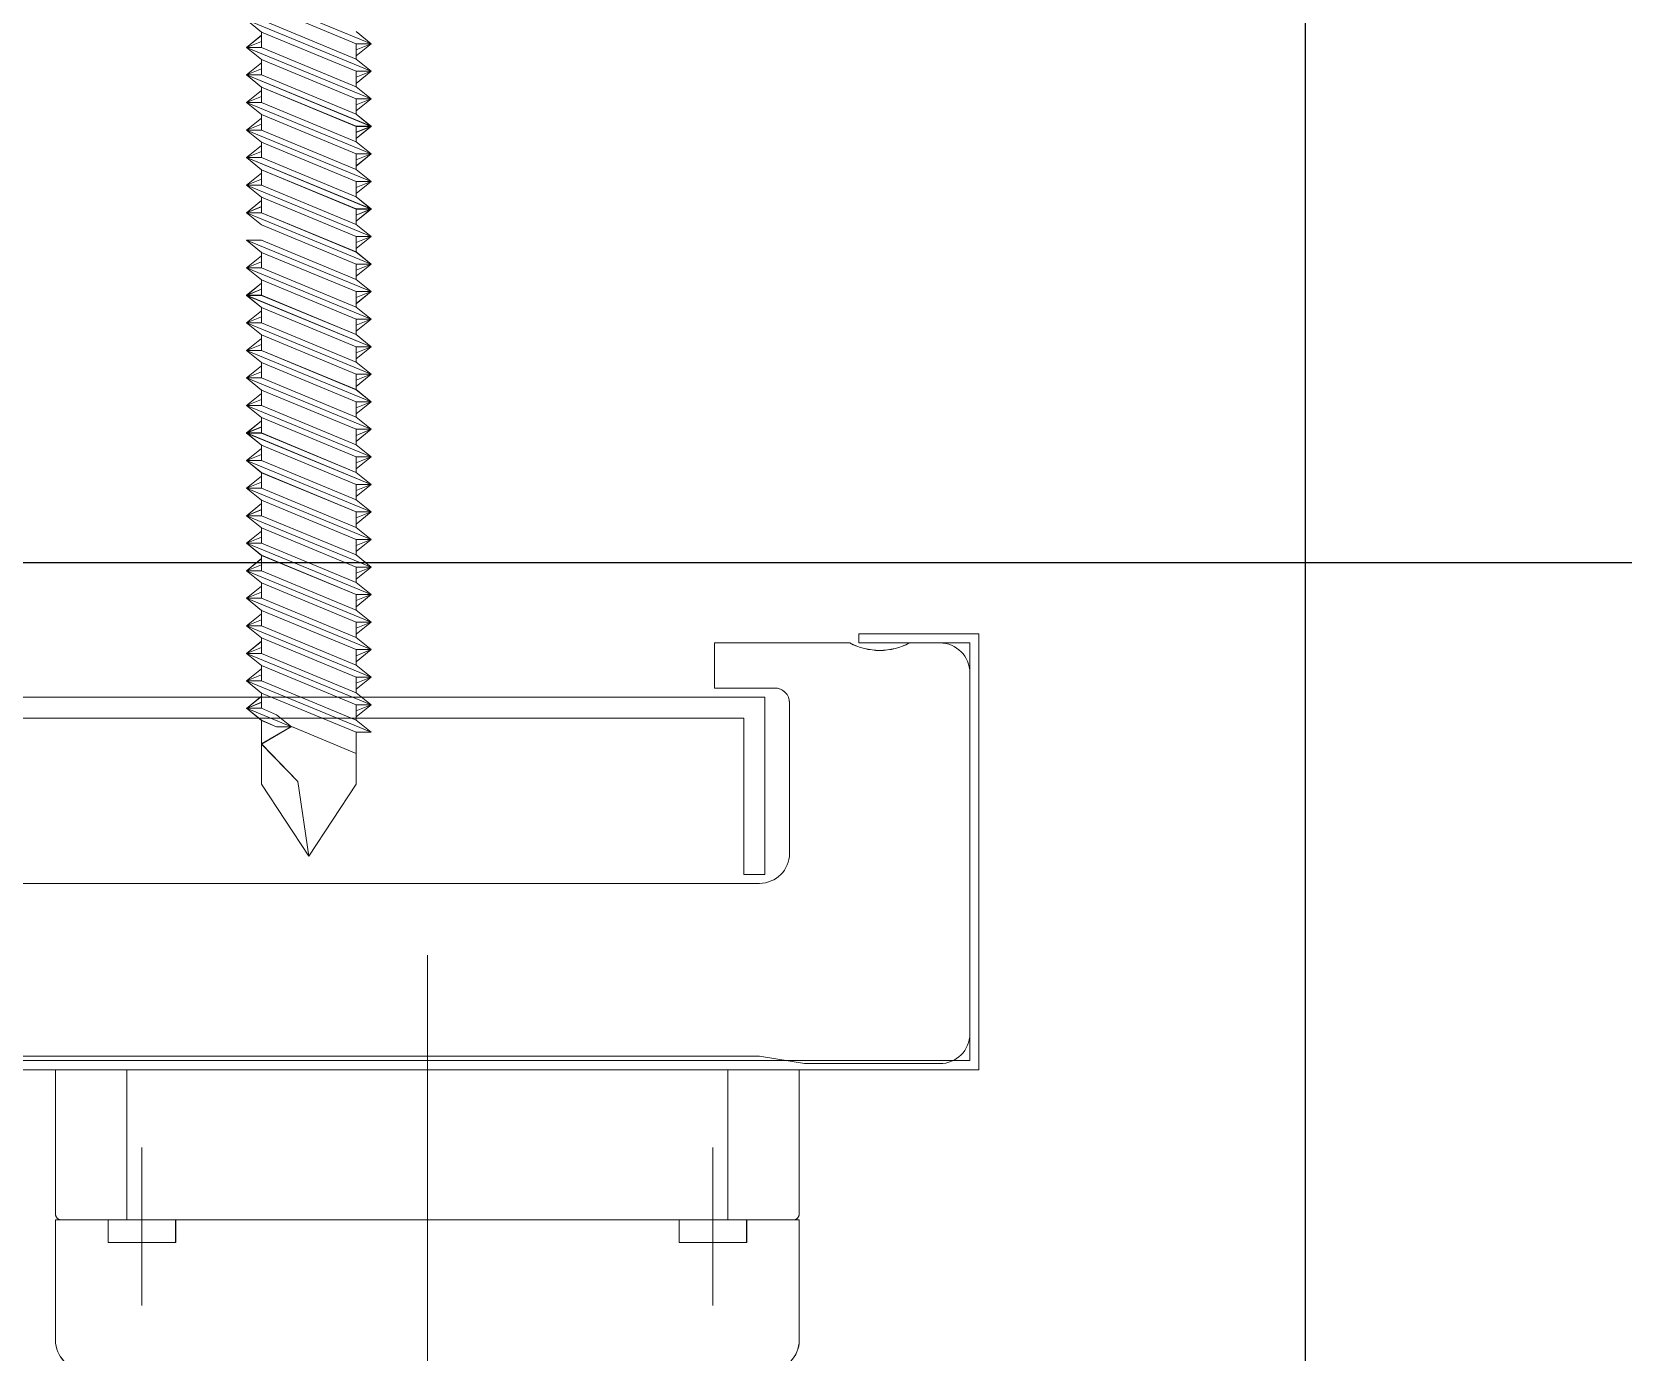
# Model space of a CAD drawing. Header units: millimetres. Extents: x 232323 to 272954, y -5343 to 8721.
# Drawn here: x 250933.9 to 251267.5, y -4081.5 to -3804.7 of the extents above; entities that cross this region are included whole.
import ezdxf
from ezdxf.xclip import XClip

# ---------------------------------------------------------------- set-up
doc = ezdxf.new("R2010")
doc.units = ezdxf.units.MM
doc.header["$MEASUREMENT"] = 0
doc.header["$XCLIPFRAME"] = 2
doc.linetypes.add('DASHDOTX2', pattern=[2, 1, -0.5, 0, -0.5])
doc.layers.get('0').update_dxf_attribs({"linetype": 'CONTINUOUS'})
for name, color, linetype, lineweight in [('A-MKXS-MAK2', 3, 'DASHDOTX2', 25), ('A-XXXX-FIN1', 255, 'CONTINUOUS', 18), ('A-XXXX-FIN2', 6, 'CONTINUOUS', 20)]:
    doc.layers.add(name, color=color, linetype=linetype, lineweight=lineweight)
doc.layers.add('냉동', color=3, linetype='CONTINUOUS')

# ---------------------------------------------------------------- blocks, each defined once
blk = doc.blocks.new('수동방열문_양개형')
at = {"layer": 'A-XXXX-FIN1'}
for p, q in [((-71.56, 41.24), (-62.84, 44.83)), ((-71.56, 41.24), (-62.84, 44.83)), ((-63.89, 43.99), (-70.51, 41.24)), ((-71.56, 39.32), (-62.84, 42.91)), ((-71.56, 39.32), (-62.84, 42.91)), ((-70.51, 40.16), (-63.89, 42.91)), ((-62.84, 42.91), (-63.89, 42.06)), ((-71.56, 41.24), (-70.51, 42.09)), ((-70.51, 41.24), (-71.56, 41.24)), ((-70.51, 40.82), (-71.56, 41.24)), ((-71.56, 41.24), (-70.51, 40.4)), ((-70.51, 40.82), (-71.56, 41.24)), ((-71.56, 41.24), (-70.51, 40.4)), ((-63.89, 42.06), (-70.51, 39.32)), ((-70.51, 40.16), (-70.51, 41.24)), ((-63.89, 40.98), (-63.89, 42.06)), ((-62.84, 40.98), (-63.89, 41.83)), ((-63.89, 41.4), (-62.84, 40.98)), ((-71.56, 37.39), (-62.84, 40.98)), ((-71.56, 37.39), (-62.84, 40.98)), ((-71.56, 39.32), (-70.51, 40.16)), ((-70.51, 38.24), (-63.89, 40.98)), ((-63.89, 40.14), (-70.51, 37.39)), ((-62.84, 40.98), (-63.89, 40.14)), ((-63.89, 40.98), (-62.84, 40.98)), ((-63.89, 39.06), (-63.89, 40.14)), ((-70.51, 39.32), (-71.56, 39.32)), ((-70.51, 38.9), (-71.56, 39.32)), ((-71.56, 39.32), (-70.51, 38.47)), ((-70.51, 38.9), (-71.56, 39.32)), ((-71.56, 39.32), (-70.51, 38.47)), ((-71.56, 35.47), (-62.84, 39.06)), ((-71.56, 35.47), (-62.84, 39.06)), ((-70.51, 38.24), (-70.51, 39.32)), ((-70.51, 36.31), (-63.89, 39.06)), ((-62.84, 39.06), (-63.89, 39.9)), ((-63.89, 39.48), (-62.84, 39.06)), ((-62.84, 39.06), (-63.89, 38.21)), ((-63.89, 39.06), (-62.84, 39.06)), ((-71.56, 37.39), (-70.51, 38.24)), ((-63.89, 38.21), (-70.51, 35.47)), ((-63.89, 37.13), (-63.89, 38.21)), ((-62.84, 37.13), (-63.89, 37.98)), ((-70.51, 37.39), (-71.56, 37.39)), ((-70.51, 36.97), (-71.56, 37.39)), ((-71.56, 37.39), (-70.51, 36.55)), ((-70.51, 36.97), (-71.56, 37.39)), ((-71.56, 37.39), (-70.51, 36.55)), ((-71.56, 33.54), (-62.84, 37.13)), ((-71.56, 33.54), (-62.84, 37.13)), ((-70.51, 36.31), (-70.51, 37.39)), ((-70.51, 34.39), (-63.89, 37.13)), ((-63.89, 37.55), (-62.84, 37.13)), ((-62.84, 37.13), (-63.89, 36.29)), ((-63.89, 37.13), (-62.84, 37.13)), ((-71.56, 35.47), (-70.51, 36.31)), ((-63.89, 36.29), (-70.51, 33.54)), ((-63.89, 35.21), (-63.89, 36.29)), ((-62.84, 35.21), (-63.89, 36.05)), ((-63.89, 35.63), (-62.84, 35.21)), ((-70.51, 35.47), (-71.56, 35.47)), ((-70.51, 35.05), (-71.56, 35.47)), ((-71.56, 35.47), (-70.51, 34.62)), ((-70.51, 35.05), (-71.56, 35.47)), ((-71.56, 35.47), (-70.51, 34.62)), ((-71.56, 31.62), (-62.84, 35.21)), ((-71.56, 31.62), (-62.84, 35.21)), ((-70.51, 34.39), (-70.51, 35.47)), ((-70.51, 32.46), (-63.89, 35.21)), ((-62.84, 35.21), (-63.89, 34.36)), ((-63.89, 35.21), (-62.84, 35.21)), ((-71.56, 33.54), (-70.51, 34.39)), ((-70.51, 33.54), (-71.56, 33.54)), ((-70.51, 33.12), (-71.56, 33.54)), ((-71.56, 33.54), (-70.51, 32.7)), ((-70.51, 33.12), (-71.56, 33.54)), ((-71.56, 33.54), (-70.51, 32.7)), ((-63.89, 34.36), (-70.51, 31.62)), ((-70.51, 32.46), (-70.51, 33.54)), ((-63.89, 33.28), (-63.89, 34.36)), ((-62.84, 33.28), (-63.89, 34.13)), ((-63.89, 33.7), (-62.84, 33.28)), ((-71.56, 29.69), (-62.84, 33.28)), ((-71.56, 29.69), (-62.84, 33.28)), ((-71.56, 31.62), (-70.51, 32.46)), ((-70.51, 30.54), (-63.89, 33.28)), ((-63.89, 32.44), (-70.51, 29.69)), ((-62.84, 33.28), (-63.89, 32.44)), ((-63.89, 33.28), (-62.84, 33.28)), ((-63.89, 31.36), (-63.89, 32.44)), ((-70.51, 31.62), (-71.56, 31.62)), ((-70.51, 31.2), (-71.56, 31.62)), ((-71.56, 31.62), (-70.51, 30.77)), ((-70.51, 31.2), (-71.56, 31.62)), ((-71.56, 31.62), (-70.51, 30.77)), ((-71.56, 27.77), (-62.84, 31.36)), ((-71.56, 27.77), (-62.84, 31.36)), ((-70.51, 30.54), (-70.51, 31.62)), ((-70.51, 28.61), (-63.89, 31.36)), ((-62.84, 31.36), (-63.89, 32.2)), ((-63.89, 31.78), (-62.84, 31.36)), ((-62.84, 31.36), (-63.89, 30.51)), ((-63.89, 31.36), (-62.84, 31.36)), ((-71.56, 29.69), (-70.51, 30.54)), ((-63.89, 30.51), (-70.51, 27.77)), ((-63.89, 29.43), (-63.89, 30.51)), ((-62.84, 29.43), (-63.89, 30.28)), ((-70.51, 29.69), (-71.56, 29.69)), ((-70.51, 29.27), (-71.56, 29.69)), ((-71.56, 29.69), (-70.51, 28.85)), ((-70.51, 29.27), (-71.56, 29.69)), ((-71.56, 29.69), (-70.51, 28.85)), ((-71.56, 25.84), (-62.84, 29.43)), ((-71.56, 25.84), (-62.84, 29.43)), ((-70.51, 28.61), (-70.51, 29.69)), ((-70.51, 26.69), (-63.89, 29.43)), ((-63.89, 29.86), (-62.84, 29.43)), ((-62.84, 29.43), (-63.89, 28.59)), ((-63.89, 29.43), (-62.84, 29.43)), ((-71.56, 27.77), (-70.51, 28.61)), ((-63.89, 28.59), (-70.51, 25.84)), ((-70.51, 27.77), (-71.56, 27.77)), ((-70.51, 27.35), (-71.56, 27.77)), ((-71.56, 27.77), (-70.51, 26.93)), ((-70.51, 27.35), (-71.56, 27.77)), ((-71.56, 27.77), (-70.51, 26.93)), ((-71.56, 23.92), (-62.84, 27.51)), ((-71.56, 23.92), (-62.84, 27.51)), ((-71.56, 25.84), (-70.51, 26.69)), ((-70.51, 26.69), (-70.51, 27.77)), ((-70.51, 24.76), (-63.89, 27.51)), ((-62.84, 27.51), (-63.89, 26.66)), ((-63.89, 27.51), (-62.84, 27.51)), ((-70.51, 25.84), (-71.56, 25.84)), ((-70.51, 25.42), (-71.56, 25.84)), ((-71.56, 25.84), (-70.51, 25)), ((-70.51, 25.42), (-71.56, 25.84)), ((-71.56, 25.84), (-70.51, 25)), ((-71.56, 22), (-62.84, 25.58)), ((-71.56, 22), (-62.84, 25.58)), ((-63.89, 26.66), (-70.51, 23.92)), ((-70.51, 24.76), (-70.51, 25.84)), ((-70.51, 22.84), (-63.89, 25.58)), ((-63.89, 25.58), (-63.89, 26.66)), ((-62.84, 25.58), (-63.89, 26.43)), ((-63.89, 26.01), (-62.84, 25.58)), ((-62.84, 25.58), (-63.89, 24.74)), ((-63.89, 25.58), (-62.84, 25.58)), ((-71.56, 23.92), (-70.51, 24.76)), ((-63.89, 24.74), (-70.51, 22)), ((-63.89, 23.66), (-63.89, 24.74)), ((-62.84, 23.66), (-63.89, 24.5)), ((-70.51, 23.92), (-71.56, 23.92)), ((-70.51, 23.5), (-71.56, 23.92)), ((-71.56, 23.92), (-70.51, 23.08)), ((-70.51, 23.5), (-71.56, 23.92)), ((-71.56, 23.92), (-70.51, 23.08)), ((-71.56, 20.07), (-62.84, 23.66)), ((-71.56, 20.07), (-62.84, 23.66)), ((-70.51, 22.84), (-70.51, 23.92)), ((-70.51, 20.92), (-63.89, 23.66)), ((-63.89, 24.08), (-62.84, 23.66)), ((-62.84, 23.66), (-63.89, 22.81)), ((-63.89, 23.66), (-62.84, 23.66)), ((-71.56, 22), (-70.51, 22.84)), ((-63.89, 22.81), (-70.51, 20.07)), ((-63.89, 21.73), (-63.89, 22.81)), ((-62.84, 21.73), (-63.89, 22.58)), ((-70.51, 22), (-71.56, 22)), ((-70.51, 21.57), (-71.56, 22)), ((-71.56, 22), (-70.51, 21.15)), ((-70.51, 21.57), (-71.56, 22)), ((-71.56, 22), (-70.51, 21.15)), ((-71.56, 18.15), (-62.84, 21.73)), ((-71.56, 18.15), (-62.84, 21.73)), ((-70.51, 20.92), (-70.51, 22)), ((-70.51, 18.99), (-63.89, 21.73)), ((-63.89, 22.16), (-62.84, 21.73)), ((-62.84, 21.73), (-63.89, 20.89)), ((-63.89, 21.73), (-62.84, 21.73)), ((-71.56, 20.07), (-70.51, 20.92)), ((-70.51, 20.07), (-71.56, 20.07)), ((-70.51, 19.65), (-71.56, 20.07)), ((-71.56, 20.07), (-70.51, 19.23)), ((-70.51, 19.65), (-71.56, 20.07)), ((-71.56, 20.07), (-70.51, 19.23)), ((-63.89, 20.89), (-70.51, 18.15)), ((-70.51, 18.99), (-70.51, 20.07)), ((-63.89, 19.81), (-63.89, 20.89)), ((-62.84, 19.81), (-63.89, 20.65)), ((-63.89, 20.23), (-62.84, 19.81)), ((-71.56, 16.22), (-62.84, 19.81)), ((-71.56, 16.22), (-62.84, 19.81)), ((-71.56, 18.15), (-70.51, 18.99)), ((-70.51, 17.07), (-63.89, 19.81)), ((-63.89, 18.97), (-70.51, 16.22)), ((-62.84, 19.81), (-63.89, 18.97)), ((-63.89, 19.81), (-62.84, 19.81)), ((-63.89, 17.89), (-63.89, 18.97)), ((-70.51, 18.15), (-71.56, 18.15)), ((-70.51, 17.72), (-71.56, 18.15)), ((-71.56, 18.15), (-70.51, 17.3)), ((-70.51, 17.72), (-71.56, 18.15)), ((-71.56, 18.15), (-70.51, 17.3)), ((-71.56, 14.3), (-62.84, 17.89)), ((-71.56, 14.3), (-62.84, 17.89)), ((-70.51, 17.07), (-70.51, 18.15)), ((-70.51, 15.14), (-63.89, 17.89)), ((-62.84, 17.89), (-63.89, 18.73)), ((-63.89, 18.31), (-62.84, 17.89)), ((-62.84, 17.89), (-63.89, 17.04)), ((-63.89, 17.89), (-62.84, 17.89)), ((-71.56, 16.22), (-70.51, 17.07)), ((-63.89, 17.04), (-70.51, 14.3)), ((-63.89, 15.96), (-63.89, 17.04)), ((-62.84, 15.96), (-63.89, 16.8)), ((-70.51, 16.22), (-71.56, 16.22)), ((-70.51, 15.8), (-71.56, 16.22)), ((-71.56, 16.22), (-70.51, 15.38)), ((-70.51, 15.8), (-71.56, 16.22)), ((-71.56, 16.22), (-70.51, 15.38)), ((-71.56, 12.37), (-62.84, 15.96)), ((-71.56, 12.37), (-62.84, 15.96)), ((-70.51, 15.14), (-70.51, 16.22)), ((-70.51, 13.22), (-63.89, 15.96)), ((-63.89, 16.38), (-62.84, 15.96)), ((-62.84, 15.96), (-63.89, 15.12)), ((-63.89, 15.96), (-62.84, 15.96)), ((-71.56, 14.3), (-70.51, 15.14)), ((-63.89, 15.12), (-70.51, 12.37)), ((-63.89, 14.04), (-63.89, 15.12)), ((-62.84, 14.04), (-63.89, 14.88)), ((-63.89, 14.46), (-62.84, 14.04)), ((-70.51, 14.3), (-71.56, 14.3)), ((-70.51, 13.87), (-71.56, 14.3)), ((-71.56, 14.3), (-70.51, 13.45)), ((-70.51, 13.87), (-71.56, 14.3)), ((-71.56, 14.3), (-70.51, 13.45)), ((-71.56, 10.45), (-62.84, 14.04)), ((-71.56, 10.45), (-62.84, 14.04)), ((-70.51, 13.22), (-70.51, 14.3)), ((-70.51, 11.29), (-63.89, 14.04)), ((-62.84, 14.04), (-63.89, 13.19)), ((-63.89, 14.04), (-62.84, 14.04)), ((-71.56, 12.37), (-70.51, 13.22)), ((-70.51, 12.37), (-71.56, 12.37)), ((-70.51, 11.95), (-71.56, 12.37)), ((-71.56, 12.37), (-70.51, 11.53)), ((-70.51, 11.95), (-71.56, 12.37)), ((-71.56, 12.37), (-70.51, 11.53)), ((-63.89, 13.19), (-70.51, 10.45)), ((-70.51, 11.29), (-70.51, 12.37)), ((-63.89, 12.11), (-63.89, 13.19)), ((-62.84, 12.11), (-63.89, 12.96)), ((-63.89, 12.53), (-62.84, 12.11)), ((-71.56, 8.52), (-62.84, 12.11)), ((-71.56, 8.52), (-62.84, 12.11)), ((-71.56, 10.45), (-70.51, 11.29)), ((-70.51, 9.37), (-63.89, 12.11)), ((-63.89, 11.27), (-70.51, 8.52)), ((-62.84, 12.11), (-63.89, 11.27)), ((-63.89, 12.11), (-62.84, 12.11)), ((-63.89, 10.19), (-63.89, 11.27)), ((-70.51, 10.45), (-71.56, 10.45)), ((-70.51, 10.03), (-71.56, 10.45)), ((-71.56, 10.45), (-70.51, 9.6)), ((-70.51, 10.03), (-71.56, 10.45)), ((-71.56, 10.45), (-70.51, 9.6)), ((-71.56, 6.6), (-62.84, 10.19)), ((-71.56, 6.6), (-62.84, 10.19)), ((-70.51, 9.37), (-70.51, 10.45)), ((-70.51, 7.44), (-63.89, 10.19)), ((-62.84, 10.19), (-63.89, 11.03)), ((-63.89, 10.61), (-62.84, 10.19)), ((-62.84, 10.19), (-63.89, 9.34)), ((-63.89, 10.19), (-62.84, 10.19)), ((-71.56, 8.52), (-70.51, 9.37)), ((-63.89, 9.34), (-70.51, 6.6)), ((-63.89, 8.26), (-63.89, 9.34)), ((-62.84, 8.26), (-63.89, 9.11)), ((-70.51, 8.52), (-71.56, 8.52)), ((-70.51, 8.1), (-71.56, 8.52)), ((-71.56, 8.52), (-70.51, 7.68)), ((-70.51, 8.1), (-71.56, 8.52)), ((-71.56, 8.52), (-70.51, 7.68)), ((-71.56, 4.67), (-62.84, 8.26)), ((-71.56, 4.67), (-62.84, 8.26)), ((-70.51, 7.44), (-70.51, 8.52)), ((-70.51, 5.52), (-63.89, 8.26)), ((-63.89, 8.68), (-62.84, 8.26)), ((-62.84, 8.26), (-63.89, 7.42)), ((-63.89, 8.26), (-62.84, 8.26)), ((-71.56, 6.6), (-70.51, 7.44)), ((-63.89, 7.42), (-70.51, 4.67)), ((-63.89, 6.34), (-63.89, 7.42)), ((-62.84, 6.34), (-63.89, 7.18)), ((-63.89, 6.76), (-62.84, 6.34)), ((-70.51, 6.6), (-71.56, 6.6)), ((-70.51, 6.18), (-71.56, 6.6)), ((-71.56, 6.6), (-70.51, 5.75)), ((-70.51, 6.18), (-71.56, 6.6)), ((-71.56, 6.6), (-70.51, 5.75)), ((-71.56, 2.75), (-62.84, 6.34)), ((-71.56, 2.75), (-62.84, 6.34)), ((-70.51, 5.52), (-70.51, 6.6)), ((-70.51, 3.59), (-63.89, 6.34)), ((-62.84, 6.34), (-63.89, 5.49)), ((-63.89, 6.34), (-62.84, 6.34)), ((-71.56, 4.67), (-70.51, 5.52)), ((-70.51, 4.67), (-71.56, 4.67)), ((-70.51, 4.25), (-71.56, 4.67)), ((-71.56, 4.67), (-70.51, 3.83)), ((-70.51, 4.25), (-71.56, 4.67)), ((-71.56, 4.67), (-70.51, 3.83)), ((-63.89, 5.49), (-70.51, 2.75)), ((-70.51, 3.59), (-70.51, 4.67)), ((-63.89, 4.41), (-63.89, 5.49)), ((-62.84, 4.41), (-63.89, 5.26)), ((-63.89, 4.83), (-62.84, 4.41)), ((-71.56, 0.82), (-62.84, 4.41)), ((-71.56, 0.82), (-62.84, 4.41)), ((-71.56, 2.75), (-70.51, 3.59)), ((-70.51, 1.67), (-63.89, 4.41)), ((-63.89, 3.57), (-70.51, 0.82)), ((-62.84, 4.41), (-63.89, 3.57)), ((-63.89, 4.41), (-62.84, 4.41)), ((-63.89, 2.49), (-63.89, 3.57)), ((-70.51, 2.75), (-71.56, 2.75)), ((-70.51, 2.33), (-71.56, 2.75)), ((-71.56, 2.75), (-70.51, 1.9)), ((-70.51, 2.33), (-71.56, 2.75)), ((-71.56, 2.75), (-70.51, 1.9)), ((-71.56, -1.1), (-62.84, 2.49)), ((-71.56, -1.1), (-62.84, 2.49)), ((-70.51, 1.67), (-70.51, 2.75)), ((-70.51, -0.26), (-63.89, 2.49)), ((-62.84, 2.49), (-63.89, 3.33)), ((-63.89, 2.91), (-62.84, 2.49)), ((-62.84, 2.49), (-63.89, 1.64)), ((-63.89, 2.49), (-62.84, 2.49)), ((-71.56, 0.82), (-70.51, 1.67)), ((-63.89, 1.64), (-70.51, -1.1)), ((-63.89, 0.56), (-63.89, 1.64)), ((-62.84, 0.56), (-63.89, 1.41)), ((-105.63, 0), (-114.03, 0)), ((-114.03, -30.45), (-114.03, 0)), ((-105.63, 0), (-105.63, -0.63)), ((-70.51, 0.82), (-71.56, 0.82)), ((-70.51, 0.4), (-71.56, 0.82)), ((-71.56, 0.82), (-70.51, -0.02)), ((-70.51, 0.4), (-71.56, 0.82)), ((-71.56, 0.82), (-70.51, -0.02)), ((-71.56, -3.02), (-62.84, 0.56)), ((-71.56, -3.02), (-62.84, 0.56)), ((-70.51, -0.26), (-70.51, 0.82)), ((-70.51, -2.18), (-63.89, 0.56)), ((-63.89, 0.99), (-62.84, 0.56)), ((-62.84, 0.56), (-63.89, -0.28)), ((-63.89, 0.56), (-62.84, 0.56)), ((-105.63, -0.63), (-113.4, -0.63)), ((-113.4, -29.82), (-113.4, -0.63)), ((-111.3, -0.63), (-109.2, -0.63)), ((-105, -0.63), (-95.55, -0.63)), ((-95.55, -3.78), (-95.55, -0.63)), ((-71.56, -1.1), (-70.51, -0.26)), ((-70.51, -1.1), (-71.56, -1.1)), ((-70.51, -1.52), (-71.56, -1.1)), ((-71.56, -1.1), (-70.51, -1.94)), ((-70.51, -1.52), (-71.56, -1.1)), ((-71.56, -1.1), (-70.51, -1.94)), ((-63.89, -0.28), (-70.51, -3.02)), ((-70.51, -2.18), (-70.51, -1.1)), ((-63.89, -1.36), (-63.89, -0.28)), ((-62.84, -1.36), (-63.89, -0.52)), ((-63.89, -0.94), (-62.84, -1.36)), ((-71.56, -4.95), (-62.84, -1.36)), ((-71.56, -4.95), (-62.84, -1.36)), ((-71.56, -3.02), (-70.51, -2.18)), ((-70.51, -4.11), (-63.89, -1.36)), ((-63.89, -2.21), (-70.51, -4.95)), ((-62.84, -1.36), (-63.89, -2.21)), ((-63.89, -1.36), (-62.84, -1.36)), ((-63.89, -3.28), (-63.89, -2.2)), ((-113.4, -27.93), (-113.4, -2.73)), ((-70.51, -3.02), (-71.56, -3.02)), ((-70.51, -3.45), (-71.56, -3.02)), ((-71.56, -3.02), (-70.51, -3.87)), ((-70.51, -3.45), (-71.56, -3.02)), ((-71.56, -3.02), (-70.51, -3.87)), ((-71.56, -6.87), (-62.84, -3.28)), ((-71.56, -6.87), (-62.84, -3.28)), ((-70.51, -4.11), (-70.51, -3.02)), ((-70.51, -6.03), (-63.89, -3.28)), ((-62.84, -3.28), (-63.89, -2.44)), ((-63.89, -2.86), (-62.84, -3.28)), ((-62.84, -3.28), (-63.89, -4.13)), ((-63.89, -3.28), (-62.84, -3.28)), ((-99.75, -3.78), (-95.55, -3.78)), ((-99.07, -16.81), (-99.07, -4.42)), ((-99.07, -4.42), (-35.33, -4.42)), ((-71.56, -4.95), (-70.51, -4.11)), ((-63.89, -4.13), (-70.51, -6.87)), ((-63.89, -5.21), (-63.89, -4.13)), ((-62.84, -5.21), (-63.89, -4.36)), ((-100.8, -15.33), (-100.8, -4.83)), ((-70.51, -4.95), (-71.56, -4.95)), ((-70.51, -5.37), (-71.56, -4.95)), ((-71.56, -4.95), (-70.51, -5.79)), ((-70.51, -5.37), (-71.56, -4.95)), ((-71.56, -4.95), (-70.51, -5.79)), ((-70.51, -6.03), (-70.51, -4.95)), ((-66, -6.49), (-62.84, -5.19)), ((-66, -6.49), (-62.84, -5.19)), ((-64.95, -5.65), (-63.89, -5.19)), ((-63.89, -4.78), (-62.84, -5.21)), ((-62.84, -5.19), (-63.89, -6.04)), ((-63.89, -5.19), (-62.84, -5.19)), ((-97.6, -16.81), (-97.6, -5.89)), ((-97.6, -5.89), (-36.8, -5.89)), ((-71.56, -6.87), (-70.51, -6.03)), ((-70.51, -8.36), (-66, -6.46)), ((-66, -6.49), (-64.95, -5.65)), ((-66, -6.46), (-63.89, -7.69)), ((-64.95, -6.49), (-66, -6.49)), ((-63.89, -6.04), (-64.95, -6.49)), ((-63.89, -10.5), (-63.89, -6.04)), ((-70.51, -6.87), (-71.56, -6.87)), ((-70.51, -10.5), (-70.51, -6.85)), ((-63.89, -7.69), (-66.43, -10.32)), ((-67.2, -15.54), (-70.51, -10.5)), ((-66.43, -10.32), (-67.2, -15.54)), ((-63.89, -10.5), (-67.2, -15.54)), ((-99.07, -16.81), (-97.6, -16.81)), ((-98.7, -17.43), (-35.7, -17.43)), ((-75.49, -22.44), (-75.49, -49.64)), ((-24.78, -29.82), (-113.4, -29.82)), ((-101.85, -30.03), (-98.7, -29.5)), ((-46.2, -29.5), (-98.7, -29.5)), ((-24.78, -30.45), (-114.03, -30.45)), ((-101.85, -30.03), (-111.3, -30.03)), ((-49.5, -30.45), (-101.48, -30.45)), ((-101.48, -30.45), (-101.48, -40.53)), ((-96.49, -40.95), (-96.49, -30.45)), ((-54.49, -40.95), (-54.49, -30.45)), ((-49.5, -40.53), (-49.5, -30.45)), ((-95.44, -35.89), (-95.44, -46.92)), ((-75.49, -117.6), (-75.49, -35.7)), ((-55.54, -35.89), (-55.54, -46.92)), ((-49.5, -40.95), (-101.48, -40.95)), ((-101.48, -40.95), (-101.48, -49.35)), ((-101.06, -40.95), (-49.92, -40.95)), ((-97.8, -42.52), (-97.8, -40.95)), ((-93.08, -42.52), (-93.08, -40.95)), ((-57.9, -42.52), (-57.9, -40.95)), ((-53.18, -42.52), (-53.18, -40.95)), ((-49.5, -49.35), (-49.5, -40.95)), ((-97.8, -42.52), (-93.08, -42.52)), ((-53.18, -42.52), (-57.9, -42.52))]:
    blk.add_line(p, q, dxfattribs=at)
for centre, radius, start, end in [((-111.3, -2.73), 2.1, 90, 180), ((-107.1, 3.31), 4.46, 241.9275, 298.0725), ((-99.75, -4.83), 1.05, 90, 180), ((-98.7, -15.33), 2.1, 180, 270), ((-111.3, -27.93), 2.1, 180, 270), ((-101.06, -40.53), 0.42, 180, 270), ((-49.92, -40.53), 0.42, 270, 0), ((-99.38, -49.35), 2.1, 180, 270), ((-51.6, -49.35), 2.1, 270, 0)]:
    blk.add_arc(centre, radius, start, end, dxfattribs=at)

msp = doc.modelspace()

# ---------------------------------------------------------------- linework, layer by layer
at = {"layer": 'A-MKXS-MAK2', "ltscale": 100}
msp.add_circle((250790.37, -3690.95), 900, dxfattribs=at)
at = {"layer": 'A-XXXX-FIN2'}
for p, q in [((251005.04, -3807.23), (250978.9, -3796.46)), ((251005.04, -3807.23), (250978.9, -3796.46)), ((250982.05, -3798.99), (251001.89, -3807.23)), ((251005.04, -3813), (250978.9, -3802.24)), ((251005.04, -3813), (250978.9, -3802.24)), ((250978.9, -3802.24), (250982.05, -3804.77)), ((251001.89, -3810.47), (250982.05, -3802.24)), ((250978.9, -3808.01), (250982.05, -3805.48)), ((250982.05, -3804.77), (251001.89, -3813)), ((250982.05, -3808.01), (250982.05, -3804.77)), ((251005.04, -3807.23), (251001.89, -3804.69)), ((250982.05, -3806.74), (250978.9, -3808.01)), ((251005.04, -3818.77), (250978.9, -3808.01)), ((251005.04, -3818.77), (250978.9, -3808.01)), ((250978.9, -3808.01), (250982.05, -3810.54)), ((250982.05, -3808.01), (250978.9, -3808.01)), ((251001.89, -3816.24), (250982.05, -3808.01)), ((251001.89, -3807.23), (251005.04, -3807.23)), ((251001.89, -3810.47), (251001.89, -3807.23)), ((251001.89, -3808.49), (251005.04, -3807.23)), ((251005.04, -3807.23), (251001.89, -3809.76)), ((251001.89, -3808.49), (251005.04, -3807.23)), ((251005.04, -3807.23), (251001.89, -3809.76)), ((250978.9, -3813.78), (250982.05, -3811.25)), ((250982.05, -3812.52), (250978.9, -3813.78)), ((250982.05, -3810.54), (251001.89, -3818.77)), ((250982.05, -3813.78), (250982.05, -3810.54)), ((251005.04, -3813), (251001.89, -3810.47)), ((251005.04, -3824.55), (250978.9, -3813.78)), ((251005.04, -3824.55), (250978.9, -3813.78)), ((250978.9, -3813.78), (250982.05, -3816.32)), ((250982.05, -3813.78), (250978.9, -3813.78)), ((251001.89, -3822.02), (250982.05, -3813.78)), ((251001.89, -3813), (251005.04, -3813)), ((251001.89, -3816.24), (251001.89, -3813)), ((251001.89, -3814.27), (251005.04, -3813)), ((251005.04, -3813), (251001.89, -3815.53)), ((251001.89, -3814.27), (251005.04, -3813)), ((251005.04, -3813), (251001.89, -3815.53)), ((250978.9, -3819.56), (250982.05, -3817.02)), ((250982.05, -3818.29), (250978.9, -3819.56)), ((251005.04, -3830.32), (250978.9, -3819.56)), ((251005.04, -3830.32), (250978.9, -3819.56)), ((250978.9, -3819.56), (250982.05, -3822.09)), ((250982.05, -3819.56), (250978.9, -3819.56)), ((250982.05, -3816.32), (251001.89, -3824.55)), ((250982.05, -3819.56), (250982.05, -3816.32)), ((251001.89, -3827.79), (250982.05, -3819.56)), ((251005.04, -3818.77), (251001.89, -3816.24)), ((251001.89, -3818.77), (251005.04, -3818.77)), ((251001.89, -3822.02), (251001.89, -3818.77)), ((251001.89, -3820.04), (251005.04, -3818.77)), ((251005.04, -3818.77), (251001.89, -3821.31)), ((251001.89, -3820.04), (251005.04, -3818.77)), ((251005.04, -3818.77), (251001.89, -3821.31)), ((250978.9, -3825.33), (250982.05, -3822.8)), ((250982.05, -3822.09), (251001.89, -3830.32)), ((250982.05, -3825.33), (250982.05, -3822.09)), ((251005.04, -3824.55), (251001.89, -3822.02)), ((250982.05, -3824.07), (250978.9, -3825.33)), ((251005.04, -3836.1), (250978.9, -3825.33)), ((251005.04, -3836.1), (250978.9, -3825.33)), ((250978.9, -3825.33), (250982.05, -3827.86)), ((250982.05, -3825.33), (250978.9, -3825.33)), ((251001.89, -3833.56), (250982.05, -3825.33)), ((251001.89, -3824.55), (251005.04, -3824.55)), ((251001.89, -3827.79), (251001.89, -3824.55)), ((251001.89, -3825.81), (251005.04, -3824.55)), ((251005.04, -3824.55), (251001.89, -3827.08)), ((251001.89, -3825.81), (251005.04, -3824.55)), ((251005.04, -3824.55), (251001.89, -3827.08)), ((250978.9, -3831.11), (250982.05, -3828.57)), ((250982.05, -3827.86), (251001.89, -3836.1)), ((250982.05, -3831.11), (250982.05, -3827.86)), ((251005.04, -3830.32), (251001.89, -3827.79)), ((250982.05, -3829.84), (250978.9, -3831.11)), ((251005.04, -3841.87), (250978.9, -3831.11)), ((251005.04, -3841.87), (250978.9, -3831.11)), ((250978.9, -3831.11), (250982.05, -3833.64)), ((250982.05, -3831.11), (250978.9, -3831.11)), ((251001.89, -3839.34), (250982.05, -3831.11)), ((251001.89, -3830.32), (251005.04, -3830.32)), ((251001.89, -3833.56), (251001.89, -3830.32)), ((251001.89, -3831.59), (251005.04, -3830.32)), ((251005.04, -3830.32), (251001.89, -3832.86)), ((251001.89, -3831.59), (251005.04, -3830.32)), ((251005.04, -3830.32), (251001.89, -3832.86)), ((250978.9, -3836.88), (250982.05, -3834.35)), ((250982.05, -3835.61), (250978.9, -3836.88)), ((250982.05, -3833.64), (251001.89, -3841.87)), ((250982.05, -3836.88), (250982.05, -3833.64)), ((251005.04, -3836.1), (251001.89, -3833.56)), ((251001.89, -3836.1), (251005.04, -3836.1)), ((251001.89, -3839.34), (251001.89, -3836.1)), ((251001.89, -3837.36), (251005.04, -3836.1)), ((251005.04, -3836.1), (251001.89, -3838.63)), ((251001.89, -3837.36), (251005.04, -3836.1)), ((251005.04, -3836.1), (251001.89, -3838.63)), ((251005.04, -3847.64), (250978.9, -3836.88)), ((251005.04, -3847.64), (250978.9, -3836.88)), ((250978.9, -3836.88), (250982.05, -3839.41)), ((250982.05, -3836.88), (250978.9, -3836.88)), ((251001.89, -3845.11), (250982.05, -3836.88)), ((250982.05, -3839.41), (251001.89, -3847.64)), ((250982.05, -3842.65), (250982.05, -3839.41)), ((251005.04, -3841.87), (251001.89, -3839.34)), ((250978.9, -3842.65), (250982.05, -3840.12)), ((250982.05, -3841.39), (250978.9, -3842.65)), ((251005.04, -3853.42), (250978.9, -3842.65)), ((251005.04, -3853.42), (250978.9, -3842.65)), ((250978.9, -3842.65), (250982.05, -3845.19)), ((250982.05, -3842.65), (250978.9, -3842.65)), ((251001.89, -3850.89), (250982.05, -3842.65)), ((251001.89, -3841.87), (251005.04, -3841.87)), ((251001.89, -3845.11), (251001.89, -3841.87)), ((251001.89, -3843.14), (251005.04, -3841.87)), ((251005.04, -3841.87), (251001.89, -3844.4)), ((251001.89, -3843.14), (251005.04, -3841.87)), ((251005.04, -3841.87), (251001.89, -3844.4)), ((250982.05, -3845.19), (251001.89, -3853.42)), ((251005.04, -3847.64), (251001.89, -3845.11)), ((251005.04, -3859.19), (250978.9, -3848.43)), ((251005.04, -3859.19), (250978.9, -3848.43)), ((250978.9, -3848.43), (250982.05, -3850.96)), ((250982.05, -3848.43), (250978.9, -3848.43)), ((251001.89, -3856.66), (250982.05, -3848.43)), ((251001.89, -3847.64), (251005.04, -3847.64)), ((251001.89, -3850.89), (251001.89, -3847.64)), ((251001.89, -3848.91), (251005.04, -3847.64)), ((251005.04, -3847.64), (251001.89, -3850.18)), ((251001.89, -3848.91), (251005.04, -3847.64)), ((251005.04, -3847.64), (251001.89, -3850.18)), ((250978.9, -3854.2), (250982.05, -3851.67)), ((250982.05, -3850.96), (251001.89, -3859.19)), ((250982.05, -3854.2), (250982.05, -3850.96)), ((251005.04, -3853.42), (251001.89, -3850.89)), ((250982.05, -3852.93), (250978.9, -3854.2)), ((251005.04, -3864.97), (250978.9, -3854.2)), ((251005.04, -3864.97), (250978.9, -3854.2)), ((250978.9, -3854.2), (250982.05, -3856.73)), ((250982.05, -3854.2), (250978.9, -3854.2)), ((251001.89, -3862.43), (250982.05, -3854.2)), ((251001.89, -3853.42), (251005.04, -3853.42)), ((251001.89, -3856.66), (251001.89, -3853.42)), ((251001.89, -3854.68), (251005.04, -3853.42)), ((251005.04, -3853.42), (251001.89, -3855.95)), ((251001.89, -3854.68), (251005.04, -3853.42)), ((251005.04, -3853.42), (251001.89, -3855.95)), ((250978.9, -3859.98), (250982.05, -3857.44)), ((250982.05, -3858.71), (250978.9, -3859.98)), ((250982.05, -3856.73), (251001.89, -3864.97)), ((250982.05, -3859.98), (250982.05, -3856.73)), ((251005.04, -3859.19), (251001.89, -3856.66)), ((251001.89, -3859.19), (251005.04, -3859.19)), ((251001.89, -3862.43), (251001.89, -3859.19)), ((251001.89, -3860.46), (251005.04, -3859.19)), ((251005.04, -3859.19), (251001.89, -3861.73)), ((251001.89, -3860.46), (251005.04, -3859.19)), ((251005.04, -3859.19), (251001.89, -3861.73)), ((251005.04, -3870.74), (250978.9, -3859.98)), ((251005.04, -3870.74), (250978.9, -3859.98)), ((250978.9, -3859.98), (250982.05, -3862.51)), ((250982.05, -3859.98), (250978.9, -3859.98)), ((251001.89, -3868.21), (250982.05, -3859.98)), ((250982.05, -3862.51), (251001.89, -3870.74)), ((250982.05, -3865.75), (250982.05, -3862.51)), ((251005.04, -3864.97), (251001.89, -3862.43)), ((250978.9, -3865.75), (250982.05, -3863.22)), ((250982.05, -3864.48), (250978.9, -3865.75)), ((251005.04, -3876.51), (250978.9, -3865.75)), ((251005.04, -3876.51), (250978.9, -3865.75)), ((250978.9, -3865.75), (250982.05, -3868.28)), ((250982.05, -3865.75), (250978.9, -3865.75)), ((251001.89, -3873.98), (250982.05, -3865.75)), ((251001.89, -3864.97), (251005.04, -3864.97)), ((251001.89, -3868.21), (251001.89, -3864.97)), ((251001.89, -3866.23), (251005.04, -3864.97)), ((251005.04, -3864.97), (251001.89, -3867.5)), ((251001.89, -3866.23), (251005.04, -3864.97)), ((251005.04, -3864.97), (251001.89, -3867.5)), ((250978.9, -3871.52), (250982.05, -3868.99)), ((250982.05, -3868.28), (251001.89, -3876.51)), ((250982.05, -3871.52), (250982.05, -3868.28)), ((251005.04, -3870.74), (251001.89, -3868.21)), ((250982.05, -3870.26), (250978.9, -3871.52)), ((251005.04, -3882.29), (250978.9, -3871.52)), ((251005.04, -3882.29), (250978.9, -3871.52)), ((250978.9, -3871.52), (250982.05, -3874.06)), ((250982.05, -3871.52), (250978.9, -3871.52)), ((251001.89, -3879.75), (250982.05, -3871.52)), ((251001.89, -3870.74), (251005.04, -3870.74)), ((251001.89, -3873.98), (251001.89, -3870.74)), ((251001.89, -3872.01), (251005.04, -3870.74)), ((251005.04, -3870.74), (251001.89, -3873.27)), ((251001.89, -3872.01), (251005.04, -3870.74)), ((251005.04, -3870.74), (251001.89, -3873.27)), ((250978.9, -3877.3), (250982.05, -3874.76)), ((250982.05, -3876.03), (250978.9, -3877.3)), ((250982.05, -3874.06), (251001.89, -3882.29)), ((250982.05, -3877.3), (250982.05, -3874.06)), ((251005.04, -3876.51), (251001.89, -3873.98)), ((251005.04, -3888.06), (250978.9, -3877.3)), ((251005.04, -3888.06), (250978.9, -3877.3)), ((250978.9, -3877.3), (250982.05, -3879.83)), ((250982.05, -3877.3), (250978.9, -3877.3)), ((251001.89, -3885.53), (250982.05, -3877.3)), ((251001.89, -3876.51), (251005.04, -3876.51)), ((251001.89, -3879.75), (251001.89, -3876.51)), ((251001.89, -3877.78), (251005.04, -3876.51)), ((251005.04, -3876.51), (251001.89, -3879.05)), ((251001.89, -3877.78), (251005.04, -3876.51)), ((251005.04, -3876.51), (251001.89, -3879.05)), ((250978.9, -3883.07), (250982.05, -3880.54)), ((250982.05, -3881.8), (250978.9, -3883.07)), ((250982.05, -3879.83), (251001.89, -3888.06)), ((250982.05, -3883.07), (250982.05, -3879.83)), ((251005.04, -3882.29), (251001.89, -3879.75)), ((251001.89, -3882.29), (251005.04, -3882.29)), ((251001.89, -3885.53), (251001.89, -3882.29)), ((251001.89, -3883.55), (251005.04, -3882.29)), ((251005.04, -3882.29), (251001.89, -3884.82)), ((251001.89, -3883.55), (251005.04, -3882.29)), ((251005.04, -3882.29), (251001.89, -3884.82)), ((251005.04, -3893.84), (250978.9, -3883.07)), ((251005.04, -3893.84), (250978.9, -3883.07)), ((250978.9, -3883.07), (250982.05, -3885.6)), ((250982.05, -3883.07), (250978.9, -3883.07)), ((251001.89, -3891.3), (250982.05, -3883.07)), ((250982.05, -3885.6), (251001.89, -3893.84)), ((250982.05, -3888.84), (250982.05, -3885.6)), ((251005.04, -3888.06), (251001.89, -3885.53)), ((250978.9, -3888.84), (250982.05, -3886.31)), ((250982.05, -3887.58), (250978.9, -3888.84)), ((251005.04, -3899.61), (250978.9, -3888.84)), ((251005.04, -3899.61), (250978.9, -3888.84)), ((250978.9, -3888.84), (250982.05, -3891.38)), ((250982.05, -3888.84), (250978.9, -3888.84)), ((251001.89, -3897.08), (250982.05, -3888.84)), ((251001.89, -3888.06), (251005.04, -3888.06)), ((251001.89, -3891.3), (251001.89, -3888.06)), ((251001.89, -3889.33), (251005.04, -3888.06)), ((251005.04, -3888.06), (251001.89, -3890.59)), ((251001.89, -3889.33), (251005.04, -3888.06)), ((251005.04, -3888.06), (251001.89, -3890.59)), ((250978.9, -3894.62), (250982.05, -3892.09)), ((250982.05, -3891.38), (251001.89, -3899.61)), ((250982.05, -3894.62), (250982.05, -3891.38)), ((251005.04, -3893.84), (251001.89, -3891.3)), ((250982.05, -3893.35), (250978.9, -3894.62)), ((251005.04, -3905.38), (250978.9, -3894.62)), ((251005.04, -3905.38), (250978.9, -3894.62)), ((250978.9, -3894.62), (250982.05, -3897.15)), ((250982.05, -3894.62), (250978.9, -3894.62)), ((251001.89, -3902.85), (250982.05, -3894.62)), ((251001.89, -3893.84), (251005.04, -3893.84)), ((251001.89, -3897.08), (251001.89, -3893.84)), ((251001.89, -3895.1), (251005.04, -3893.84)), ((251005.04, -3893.84), (251001.89, -3896.37)), ((251001.89, -3895.1), (251005.04, -3893.84)), ((251005.04, -3893.84), (251001.89, -3896.37)), ((250978.9, -3900.39), (250982.05, -3897.86)), ((250982.05, -3899.13), (250978.9, -3900.39)), ((250982.05, -3897.15), (251001.89, -3905.38)), ((250982.05, -3900.39), (250982.05, -3897.15)), ((251005.04, -3899.61), (251001.89, -3897.08)), ((251001.89, -3899.61), (251005.04, -3899.61)), ((251001.89, -3902.85), (251001.89, -3899.61)), ((251001.89, -3900.88), (251005.04, -3899.61)), ((251005.04, -3899.61), (251001.89, -3902.14)), ((251001.89, -3900.88), (251005.04, -3899.61)), ((251005.04, -3899.61), (251001.89, -3902.14)), ((251005.04, -3911.16), (250978.9, -3900.39)), ((251005.04, -3911.16), (250978.9, -3900.39)), ((250978.9, -3900.39), (250982.05, -3902.93)), ((250982.05, -3900.39), (250978.9, -3900.39)), ((251001.89, -3908.62), (250982.05, -3900.39)), ((250982.05, -3902.93), (251001.89, -3911.16)), ((250982.05, -3906.17), (250982.05, -3902.93)), ((251005.04, -3905.38), (251001.89, -3902.85)), ((250978.9, -3906.17), (250982.05, -3903.63)), ((250982.05, -3904.9), (250978.9, -3906.17)), ((251005.04, -3916.93), (250978.9, -3906.17)), ((251005.04, -3916.93), (250978.9, -3906.17)), ((250978.9, -3906.17), (250982.05, -3908.7)), ((250982.05, -3906.17), (250978.9, -3906.17)), ((251001.89, -3914.4), (250982.05, -3906.17)), ((251001.89, -3905.38), (251005.04, -3905.38)), ((251001.89, -3908.62), (251001.89, -3905.38)), ((251001.89, -3906.65), (251005.04, -3905.38)), ((251005.04, -3905.38), (251001.89, -3907.92)), ((251001.89, -3906.65), (251005.04, -3905.38)), ((251005.04, -3905.38), (251001.89, -3907.92)), ((250978.9, -3911.94), (250982.05, -3909.41)), ((250982.05, -3908.7), (251001.89, -3916.93)), ((250982.05, -3911.94), (250982.05, -3908.7)), ((251005.04, -3911.16), (251001.89, -3908.62)), ((250982.05, -3910.67), (250978.9, -3911.94)), ((251005.04, -3922.71), (250978.9, -3911.94)), ((251005.04, -3922.71), (250978.9, -3911.94)), ((250978.9, -3911.94), (250982.05, -3914.47)), ((250982.05, -3911.94), (250978.9, -3911.94)), ((251001.89, -3920.17), (250982.05, -3911.94)), ((251001.89, -3911.16), (251005.04, -3911.16)), ((251001.89, -3914.4), (251001.89, -3911.16)), ((251001.89, -3912.42), (251005.04, -3911.16)), ((251005.04, -3911.16), (251001.89, -3913.69)), ((251001.89, -3912.42), (251005.04, -3911.16)), ((251005.04, -3911.16), (251001.89, -3913.69)), ((250978.9, -3917.71), (250982.05, -3915.18)), ((250982.05, -3914.47), (251001.89, -3922.71)), ((250982.05, -3917.71), (250982.05, -3914.47)), ((251005.04, -3916.93), (251001.89, -3914.4)), ((250982.05, -3916.45), (250978.9, -3917.71)), ((251005.04, -3928.48), (250978.9, -3917.71)), ((251005.04, -3928.48), (250978.9, -3917.71)), ((250978.9, -3917.71), (250982.05, -3920.25)), ((250982.05, -3917.71), (250978.9, -3917.71)), ((251001.89, -3925.95), (250982.05, -3917.71)), ((251001.89, -3916.93), (251005.04, -3916.93)), ((251001.89, -3920.17), (251001.89, -3916.93)), ((251001.89, -3918.2), (251005.04, -3916.93)), ((251005.04, -3916.93), (251001.89, -3919.46)), ((251001.89, -3918.2), (251005.04, -3916.93)), ((251005.04, -3916.93), (251001.89, -3919.46)), ((250978.9, -3923.49), (250982.05, -3920.96)), ((250982.05, -3922.22), (250978.9, -3923.49)), ((250982.05, -3920.25), (251001.89, -3928.48)), ((250982.05, -3923.49), (250982.05, -3920.25)), ((251005.04, -3922.71), (251001.89, -3920.17)), ((251001.89, -3922.71), (251005.04, -3922.71)), ((251001.89, -3925.95), (251001.89, -3922.71)), ((251001.89, -3923.97), (251005.04, -3922.71)), ((251005.04, -3922.71), (251001.89, -3925.24)), ((251001.89, -3923.97), (251005.04, -3922.71)), ((251005.04, -3922.71), (251001.89, -3925.24)), ((251005.04, -3934.25), (250978.9, -3923.49)), ((251005.04, -3934.25), (250978.9, -3923.49)), ((250978.9, -3923.49), (250982.05, -3926.02)), ((250982.05, -3923.49), (250978.9, -3923.49)), ((251001.89, -3931.72), (250982.05, -3923.49)), ((250982.05, -3926.02), (251001.89, -3934.25)), ((250982.05, -3929.26), (250982.05, -3926.02)), ((251005.04, -3928.48), (251001.89, -3925.95)), ((250978.9, -3929.26), (250982.05, -3926.73)), ((250982.05, -3928), (250978.9, -3929.26)), ((251005.04, -3940.03), (250978.9, -3929.26)), ((251005.04, -3940.03), (250978.9, -3929.26)), ((250978.9, -3929.26), (250982.05, -3931.8)), ((250982.05, -3929.26), (250978.9, -3929.26)), ((251001.89, -3937.49), (250982.05, -3929.26)), ((251001.89, -3928.48), (251005.04, -3928.48)), ((251001.89, -3931.72), (251001.89, -3928.48)), ((251001.89, -3929.75), (251005.04, -3928.48)), ((251005.04, -3928.48), (251001.89, -3931.01)), ((251001.89, -3929.75), (251005.04, -3928.48)), ((251005.04, -3928.48), (251001.89, -3931.01)), ((250978.9, -3935.04), (250982.05, -3932.5)), ((250982.05, -3931.8), (251001.89, -3940.03)), ((250982.05, -3935.04), (250982.05, -3931.8)), ((251005.04, -3934.25), (251001.89, -3931.72)), ((251077.02, -3942.29), (251077.02, -3932.84)), ((251105.37, -3932.84), (251077.02, -3932.84)), ((251107.26, -3930.95), (251132.46, -3930.95)), ((251107.26, -3930.95), (251107.26, -3932.84)), ((251107.26, -3932.84), (251130.57, -3932.84)), ((251124.27, -3932.84), (251117.97, -3932.84)), ((251130.57, -4020.41), (251130.57, -3932.84)), ((251132.46, -4022.3), (251132.46, -3930.95)), ((250982.05, -3933.77), (250978.9, -3935.04)), ((251005.04, -3945.8), (250978.9, -3935.04)), ((251005.04, -3945.8), (250978.9, -3935.04)), ((250978.9, -3935.04), (250982.05, -3937.57)), ((250982.05, -3935.04), (250978.9, -3935.04)), ((251001.89, -3943.27), (250982.05, -3935.04)), ((251001.89, -3934.25), (251005.04, -3934.25)), ((251001.89, -3937.49), (251001.89, -3934.25)), ((251001.89, -3935.52), (251005.04, -3934.25)), ((251005.04, -3934.25), (251001.89, -3936.79)), ((251001.89, -3935.52), (251005.04, -3934.25)), ((251005.04, -3934.25), (251001.89, -3936.79)), ((250978.9, -3940.8), (250982.05, -3938.27)), ((250982.05, -3939.54), (250978.9, -3940.8)), ((250982.05, -3940.8), (250982.05, -3937.56)), ((250982.05, -3937.57), (251001.89, -3945.8)), ((251005.04, -3940.03), (251001.89, -3937.49)), ((251130.57, -4014.74), (251130.57, -3939.14)), ((251005.04, -3951.57), (250978.9, -3940.8)), ((251005.04, -3951.57), (250978.9, -3940.8)), ((250978.9, -3940.8), (250982.05, -3943.34)), ((250982.05, -3940.8), (250978.9, -3940.8)), ((251001.89, -3949.04), (250982.05, -3940.8)), ((251001.89, -3940.03), (251005.04, -3940.03)), ((251001.89, -3943.27), (251001.89, -3940.03)), ((251001.89, -3941.29), (251005.04, -3940.03)), ((251005.04, -3940.03), (251001.89, -3942.56)), ((251001.89, -3941.29), (251005.04, -3940.03)), ((251005.04, -3940.03), (251001.89, -3942.56)), ((251089.62, -3942.29), (251077.02, -3942.29)), ((251087.57, -3944.2), (250896.37, -3944.2)), ((250978.9, -3946.57), (250982.05, -3944.04)), ((250982.05, -3945.3), (250978.9, -3946.57)), ((250982.05, -3946.57), (250982.05, -3943.33)), ((250982.05, -3943.34), (251001.89, -3951.57)), ((251005.04, -3945.8), (251001.89, -3943.27)), ((251001.89, -3949.04), (251001.89, -3945.79)), ((251001.89, -3947.06), (251005.04, -3945.79)), ((251005.04, -3945.79), (251001.89, -3948.33)), ((251001.89, -3947.06), (251005.04, -3945.79)), ((251005.04, -3945.79), (251001.89, -3948.33)), ((251001.89, -3945.8), (251005.04, -3945.8)), ((251087.57, -3981.38), (251087.57, -3944.2)), ((251092.77, -3976.94), (251092.77, -3945.44)), ((251083.16, -3948.61), (250900.78, -3948.61)), ((250988.37, -3950.43), (250978.9, -3946.53)), ((250988.37, -3950.43), (250978.9, -3946.53)), ((250978.9, -3946.53), (250982.05, -3949.06)), ((250982.05, -3946.53), (250978.9, -3946.53)), ((250985.22, -3947.89), (250982.05, -3946.53)), ((250982.05, -3949.06), (250985.22, -3950.43)), ((250982.05, -3962.45), (250982.05, -3949.06)), ((250988.37, -3950.43), (250985.22, -3947.89)), ((251005.04, -3951.57), (251001.89, -3949.04)), ((251083.16, -3981.38), (251083.16, -3948.61)), ((250988.39, -3950.34), (250982.05, -3954.03)), ((250985.22, -3950.43), (250988.37, -3950.43)), ((251001.89, -3956.02), (250988.39, -3950.34)), ((251001.89, -3962.45), (251001.89, -3951.52)), ((251001.89, -3951.57), (251005.04, -3951.57)), ((250982.05, -3954.03), (250989.67, -3961.91)), ((250982.05, -3962.45), (250991.97, -3977.57)), ((250989.67, -3961.91), (250991.97, -3977.57)), ((250991.97, -3977.57), (251001.89, -3962.45)), ((251087.57, -3981.38), (251083.16, -3981.38)), ((251086.47, -3983.24), (250897.47, -3983.24)), ((251016.84, -3998.28), (251016.84, -4079.89)), ((250928.97, -4019.47), (251086.47, -4019.47)), ((251095.92, -4021.04), (251086.47, -4019.47)), ((250864.71, -4020.41), (251130.57, -4020.41)), ((250864.71, -4022.3), (251132.46, -4022.3)), ((250938.88, -4022.3), (251094.8, -4022.3)), ((250938.88, -4052.54), (250938.88, -4022.3)), ((250953.84, -4053.8), (250953.84, -4022.3)), ((251079.84, -4053.8), (251079.84, -4022.3)), ((251094.8, -4022.3), (251094.8, -4052.54)), ((251095.92, -4021.04), (251124.27, -4021.04)), ((250956.99, -4038.62), (250956.99, -4071.7)), ((251016.84, -4283.75), (251016.84, -4038.05)), ((251076.69, -4038.62), (251076.69, -4071.7)), ((250938.88, -4053.8), (251094.8, -4053.8)), ((250938.88, -4079), (250938.88, -4053.8)), ((251093.54, -4053.8), (250940.14, -4053.8)), ((250949.9, -4058.53), (250949.9, -4053.8)), ((250964.08, -4058.53), (250964.08, -4053.8)), ((251069.6, -4058.53), (251069.6, -4053.8)), ((251083.78, -4058.53), (251083.78, -4053.8)), ((251094.8, -4053.8), (251094.8, -4079)), ((250949.9, -4058.53), (250964.08, -4058.53)), ((251083.78, -4058.53), (251069.6, -4058.53))]:
    msp.add_line(p, q, dxfattribs=at)
for centre, radius, start, end in [((251111.67, -3921.03), 13.39, 241.9275, 298.0725), ((251124.27, -3939.14), 6.3, 0, 90), ((251089.62, -3945.44), 3.15, 0, 90), ((251086.47, -3976.94), 6.3, 270, 0), ((251124.27, -4014.74), 6.3, 270, 0), ((250940.14, -4052.54), 1.26, 180, 270), ((251093.54, -4052.54), 1.26, 270, 0), ((250945.18, -4079), 6.3, 180, 270), ((251088.5, -4079), 6.3, 270, 0)]:
    msp.add_arc(centre, radius, start, end, dxfattribs=at)
at = {"layer": '냉동'}
msp.add_lwpolyline([(250790.37, -3915.95), (251661.79, -3915.95)], dxfattribs=at)

# ---------------------------------------------------------------- block references
ref = msp.add_blockref('수동방열문_양개형', (250790.37, -3930.95), dxfattribs=dict(xscale=-3, yscale=3, zscale=3))
XClip(ref).set_block_clipping_path([(-136.8496269848, 177.6045027459), (358.4285650169, 177.6045027459), (222.2651450984, -148.1365176278), (-136.8496269848, -148.1365176278)])

doc.saveas('drawing.dxf')
